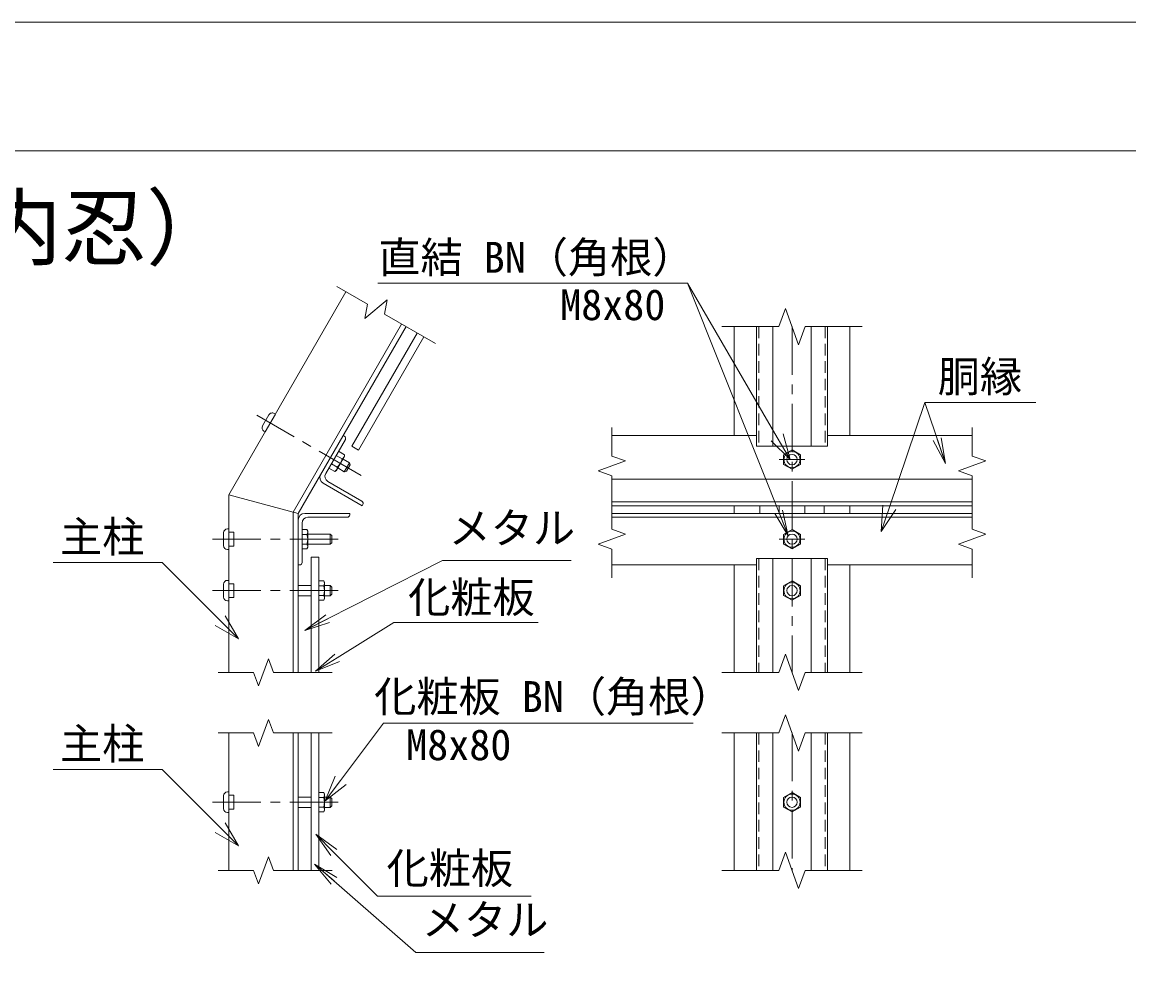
# Model space of a CAD drawing. Units: millimetres, scale not verified. Extents: x -4200 to 4200, y -2970 to 2970.
# Drawn here: x 760 to 2480, y 1505 to 2970 of the extents above; entities that cross this region are included whole.
import ezdxf
from ezdxf.enums import TextEntityAlignment as Align

# ---------------------------------------------------------------- set-up
doc = ezdxf.new("R2010")
doc.units = ezdxf.units.MM
doc.header["$LTSCALE"] = 15
doc.linetypes.add('CHAIN1', pattern=[8, 5, -1, 1, -1])
doc.linetypes.add('DASHED1', pattern=[1.8, 1.2, -0.6])
doc.layers.add('0-1_D-TTL-TXT', color=7, linetype='Continuous')
for name, color, linetype, lineweight in [('0-2_D-STR-DIM', 7, 'Continuous', 9), ('0-3_0', 7, 'Continuous', 9), ('0-4_D-STR3', 3, 'Continuous', 9), ('0-5_D-BMK', 2, 'CHAIN1', 9), ('0-6_D-STR-TXT', 7, 'Continuous', 9), ('0-7_D-STR1', 1, 'Continuous', 9), ('0-C_D-TTL', 2, 'Continuous', 9)]:
    doc.layers.add(name, color=color, linetype=linetype, lineweight=lineweight)
doc.styles.add('ＭＳ ゴシック', font='')
doc.styles.get('ＭＳ ゴシック').set_extended_font_data('MS Gothic')

# ---------------------------------------------------------------- blocks, each defined once
blk = doc.blocks.new('MLeader13')
at = {"layer": '0-3_0'}
blk.add_line((1096.14, 1690.15), (1067.85, 1718.43), dxfattribs=at)
for points in [[(1067.85, 1718.43), (977.63, 1808.65), (815.23, 1808.65), (808.03, 1808.65)], [(1075.43, 1726.01), (1096.14, 1690.15), (1060.27, 1710.85)]]:
    blk.add_lwpolyline(points, dxfattribs=at)
blk = doc.blocks.new('MLeader14')
at = {"layer": '0-3_0'}
blk.add_line((1096.14, 2011.77), (1067.85, 2040.06), dxfattribs=at)
for points in [[(1067.85, 2040.06), (977.63, 2130.27), (815.23, 2130.27), (808.03, 2130.27)], [(1075.43, 2047.64), (1096.14, 2011.77), (1060.27, 2032.48)]]:
    blk.add_lwpolyline(points, dxfattribs=at)
blk = doc.blocks.new('MLeader15')
at = {"layer": '0-3_0'}
blk.add_line((2095.1, 2178.3), (2107.9, 2216.2), dxfattribs=at)
for points in [[(2107.9, 2216.2), (2162.81, 2378.77), (2328.57, 2378.77), (2335.77, 2378.77)], [(2118.06, 2212.77), (2095.1, 2178.3), (2097.75, 2219.63)]]:
    blk.add_lwpolyline(points, dxfattribs=at)
blk = doc.blocks.new('MLeader16')
at = {"layer": '0-3_0'}
blk.add_line((1231.09, 1759.82), (1255.06, 1791.85), dxfattribs=at)
for points in [[(1255.06, 1791.85), (1321.6, 1880.74), (1795.77, 1880.74), (1802.97, 1880.74)], [(1263.64, 1785.43), (1231.09, 1759.82), (1246.48, 1798.27)]]:
    blk.add_lwpolyline(points, dxfattribs=at)
blk = doc.blocks.new('MLeader17')
at = {"layer": '0-3_0'}
blk.add_line((1953.79, 2290.21), (1933.66, 2324.77), dxfattribs=at)
for points in [[(1933.66, 2324.77), (1793.99, 2564.56), (1319.82, 2564.56), (1312.62, 2564.56)], [(1942.92, 2330.17), (1953.79, 2290.21), (1924.4, 2319.38)]]:
    blk.add_lwpolyline(points, dxfattribs=at)
blk = doc.blocks.new('_Open')
at = {"layer": '0-3_0'}
blk.add_line((-15, 2.5), (0, 0), dxfattribs=at)
blk.add_lwpolyline([(-15, -2.5), (0, 0), (-15, 0)], dxfattribs=at)
blk = doc.blocks.new('MLeader18')
at = {"layer": '0-6_D-STR-TXT'}
blk.add_line((1239.84, 1675.11), (1216.27, 1708.11), dxfattribs=at)
for points in [[(1249.27, 1684.54), (1216.27, 1708.11), (1244.55, 1679.82)], [(1244.55, 1679.82), (1312.48, 1611.9), (1543.9, 1611.9), (1551.1, 1611.9)]]:
    blk.add_lwpolyline(points, dxfattribs=at)
blk = doc.blocks.new('MLeader19')
at = {"layer": '0-3_0'}
blk.add_line((1253.23, 1976.76), (1215.74, 1961.3), dxfattribs=at)
for points in [[(1249.71, 1982.42), (1337.51, 2037.01), (1554.72, 2037.01), (1561.92, 2037.01)], [(1246.19, 1988.08), (1215.74, 1961.3), (1249.71, 1982.42)]]:
    blk.add_lwpolyline(points, dxfattribs=at)

msp = doc.modelspace()

# ---------------------------------------------------------------- linework, layer by layer
at = {"layer": '0-2_D-STR-DIM'}
for p, q in [((1296.71, 2531.67), (1248.99, 2559.22)), ((1292.81, 2509.51), (1327.28, 2538.44)), ((1296.71, 2531.67), (1292.81, 2509.51)), ((1327.28, 2538.44), (1323.37, 2516.28)), ((1402.35, 2470.68), (1323.37, 2516.28)), ((1936.05, 2496.97), (1946.31, 2525.17)), ((1946.31, 2525.17), (1966.83, 2468.78)), ((1936.05, 2496.97), (1847.57, 2496.97)), ((1966.83, 2468.78), (1977.09, 2496.97)), ((2065.57, 2496.97), (1977.09, 2496.97)), ((1676.57, 2340.4), (1676.57, 2295.79)), ((2236.57, 2340.4), (2236.57, 2295.79)), ((1655.43, 2272.71), (1697.71, 2288.1)), ((1697.71, 2288.1), (1676.57, 2295.79)), ((1676.57, 2265.01), (1655.43, 2272.71)), ((1676.57, 2265.01), (1676.57, 2182)), ((2236.57, 2265.01), (2236.57, 2182)), ((1655.43, 2158.91), (1697.71, 2174.3)), ((1697.71, 2174.3), (1676.57, 2182)), ((1676.57, 2151.22), (1655.43, 2158.91)), ((1676.57, 2151.22), (1676.57, 2106.61)), ((2236.57, 2151.22), (2236.57, 2106.61)), ((1127.47, 1938.49), (1142.86, 1980.77)), ((1142.86, 1980.77), (1150.56, 1959.63)), ((1936.05, 1959.63), (1946.31, 1987.82)), ((1946.31, 1987.82), (1966.83, 1931.44)), ((1119.77, 1959.63), (1064.66, 1959.63)), ((1119.77, 1959.63), (1127.47, 1938.49)), ((1241.75, 1959.63), (1150.56, 1959.63)), ((1936.05, 1959.63), (1847.57, 1959.63)), ((1966.83, 1931.44), (1977.09, 1959.63)), ((2065.57, 1959.63), (1977.09, 1959.63)), ((1936.05, 1865.44), (1946.31, 1893.63)), ((1946.31, 1893.63), (1966.83, 1837.25)), ((1127.47, 1844.3), (1142.86, 1886.59)), ((1142.86, 1886.59), (1150.56, 1865.44)), ((1119.77, 1865.44), (1064.66, 1865.44)), ((1119.77, 1865.44), (1127.47, 1844.3)), ((1241.75, 1865.44), (1150.56, 1865.44)), ((1936.05, 1865.44), (1847.57, 1865.44)), ((1966.83, 1837.25), (1977.09, 1865.44)), ((2065.57, 1865.44), (1977.09, 1865.44)), ((1127.47, 1630.81), (1142.86, 1673.09)), ((1142.86, 1673.09), (1150.56, 1651.95)), ((1936.05, 1651.95), (1946.31, 1680.14)), ((1946.31, 1680.14), (1966.83, 1623.76)), ((1119.77, 1651.95), (1064.66, 1651.95)), ((1119.77, 1651.95), (1127.47, 1630.81)), ((1241.75, 1651.95), (1150.56, 1651.95)), ((1936.05, 1651.95), (1847.57, 1651.95)), ((1966.83, 1623.76), (1977.09, 1651.95)), ((2065.57, 1651.95), (1977.09, 1651.95))]:
    msp.add_line(p, q, dxfattribs=at)
for points in [[(2236.57, 2265.01), (2215.43, 2272.71), (2257.71, 2288.1), (2236.57, 2295.79)], [(2236.57, 2151.22), (2215.43, 2158.91), (2257.71, 2174.3), (2236.57, 2182)]]:
    msp.add_lwpolyline(points, dxfattribs=at)
at = {"layer": '0-4_D-STR3'}
for p, q in [((1901.57, 2496.97), (1901.57, 2310.92)), ((1926.57, 2496.97), (1926.57, 2310.92)), ((1986.57, 2496.97), (1986.57, 2310.92)), ((2011.57, 2496.97), (2011.57, 2310.92)), ((1374.13, 2486.97), (1272.48, 2310.92)), ((1384.52, 2480.97), (1282.88, 2304.92)), ((1143.7, 2359.87), (1133.7, 2342.55)), ((1153.63, 2361.07), (1137.63, 2333.35)), ((1151.9, 2362.07), (1153.63, 2361.07)), ((1135.9, 2334.35), (1137.63, 2333.35)), ((1272.48, 2310.92), (1282.88, 2304.92)), ((2011.57, 2310.92), (1901.57, 2310.92)), ((1248.11, 2296.71), (1257.25, 2291.43)), ((1248.5, 2273.38), (1261, 2295.04)), ((1251.87, 2303.21), (1261, 2297.93)), ((1258.75, 2291.14), (1268.8, 2285.34)), ((1261, 2297.93), (1261, 2295.04)), ((1261, 2297.93), (1261, 2295.04)), ((1236.85, 2277.21), (1245.99, 2271.93)), ((1240.61, 2283.71), (1249.75, 2278.43)), ((1245.99, 2271.93), (1248.5, 2273.38)), ((1250.75, 2277.28), (1260.8, 2271.48)), ((1268.8, 2285.34), (1260.8, 2271.48)), ((1260.8, 2271.48), (1264.08, 2272.36)), ((1269.68, 2282.06), (1264.08, 2272.36)), ((1268.8, 2285.34), (1269.68, 2282.06)), ((1073.16, 2176.61), (1073.16, 2156.61)), ((1079.16, 2182.61), (1081.16, 2182.61)), ((1081.16, 2182.61), (1081.16, 2150.61)), ((1081.16, 2177.41), (1089.16, 2177.41)), ((1089.16, 2177.41), (1089.16, 2155.81)), ((1195.16, 2181.62), (1202.72, 2181.62)), ((1195.16, 2181.62), (1195.16, 2151.6)), ((1195.16, 2174.11), (1202.72, 2174.11)), ((1202.72, 2181.62), (1204.17, 2179.11)), ((1204.17, 2154.11), (1204.17, 2179.11)), ((1204.17, 2174.61), (1238.76, 2174.61)), ((1238.76, 2174.61), (1241.16, 2172.21)), ((1238.76, 2174.61), (1238.76, 2158.61)), ((1241.16, 2172.21), (1241.16, 2161.01)), ((1079.16, 2150.61), (1081.16, 2150.61)), ((1081.16, 2155.81), (1089.16, 2155.81)), ((1195.16, 2159.1), (1202.72, 2159.1)), ((1195.16, 2151.6), (1202.72, 2151.6)), ((1202.72, 2151.6), (1204.17, 2154.11)), ((1204.17, 2158.61), (1238.76, 2158.61)), ((1238.76, 2158.61), (1241.16, 2161.01)), ((1209.16, 2138.61), (1209.16, 1959.63)), ((1209.16, 2138.61), (1221.16, 2138.61)), ((1221.16, 2138.61), (1221.16, 1959.63)), ((1901.57, 2136.61), (1901.57, 1959.63)), ((2011.57, 2136.61), (1901.57, 2136.61)), ((1926.57, 2136.61), (1926.57, 1959.63)), ((1986.57, 2136.61), (1986.57, 1959.63)), ((2011.57, 2136.61), (2011.57, 1959.63)), ((1079.16, 2102.61), (1081.16, 2102.61)), ((1081.16, 2102.61), (1081.16, 2070.61)), ((1221.16, 2101.62), (1228.71, 2101.62)), ((1221.16, 2101.62), (1221.16, 2071.6)), ((1228.71, 2101.62), (1230.16, 2099.11)), ((1230.16, 2074.11), (1230.16, 2099.11)), ((1073.16, 2096.61), (1073.16, 2076.61)), ((1081.16, 2097.41), (1089.16, 2097.41)), ((1089.16, 2097.41), (1089.16, 2075.81)), ((1189.16, 2094.61), (1209.16, 2094.61)), ((1221.16, 2094.11), (1228.71, 2094.11)), ((1230.16, 2094.61), (1238.76, 2094.61)), ((1238.76, 2094.61), (1241.16, 2092.21)), ((1238.76, 2094.61), (1238.76, 2078.61)), ((1241.16, 2092.21), (1241.16, 2081.01)), ((1079.16, 2070.61), (1081.16, 2070.61)), ((1081.16, 2075.81), (1089.16, 2075.81)), ((1189.16, 2078.61), (1209.16, 2078.61)), ((1221.16, 2079.1), (1228.71, 2079.1)), ((1221.16, 2071.6), (1228.71, 2071.6)), ((1228.71, 2071.6), (1230.16, 2074.11)), ((1230.16, 2078.61), (1238.76, 2078.61)), ((1238.76, 2078.61), (1241.16, 2081.01)), ((1209.16, 1865.44), (1209.16, 1651.95)), ((1221.16, 1865.44), (1221.16, 1651.95)), ((1901.57, 1865.44), (1901.57, 1651.95)), ((1926.57, 1865.44), (1926.57, 1651.95)), ((1986.57, 1865.44), (1986.57, 1651.95)), ((2011.57, 1865.44), (2011.57, 1651.95)), ((1079.16, 1773.89), (1081.16, 1773.89)), ((1081.16, 1773.89), (1081.16, 1741.89)), ((1221.16, 1772.9), (1228.71, 1772.9)), ((1228.71, 1772.9), (1230.16, 1770.39)), ((1073.16, 1767.89), (1073.16, 1747.89)), ((1081.16, 1768.69), (1089.16, 1768.69)), ((1089.16, 1768.69), (1089.16, 1747.09)), ((1189.16, 1765.89), (1209.16, 1765.89)), ((1221.16, 1765.4), (1228.71, 1765.4)), ((1230.16, 1745.39), (1230.16, 1770.39)), ((1230.16, 1765.89), (1238.76, 1765.89)), ((1238.76, 1765.89), (1241.16, 1763.49)), ((1238.76, 1765.89), (1238.76, 1749.89)), ((1241.16, 1763.49), (1241.16, 1752.29)), ((1079.16, 1741.89), (1081.16, 1741.89)), ((1081.16, 1747.09), (1089.16, 1747.09)), ((1189.16, 1749.89), (1209.16, 1749.89)), ((1221.16, 1750.38), (1228.71, 1750.38)), ((1221.16, 1742.88), (1228.71, 1742.88)), ((1228.71, 1742.88), (1230.16, 1745.39)), ((1230.16, 1749.89), (1238.76, 1749.89)), ((1238.76, 1749.89), (1241.16, 1752.29))]:
    msp.add_line(p, q, dxfattribs=at)
at = {"layer": '0-4_D-STR3', "linetype": 'DASHED1'}
for p, q in [((1904.77, 2496.97), (1904.77, 2310.92)), ((2008.37, 2496.97), (2008.37, 2310.92)), ((1904.77, 2136.61), (1904.77, 1959.63)), ((2008.37, 2136.61), (2008.37, 1959.63)), ((1904.77, 1865.44), (1904.77, 1651.95)), ((2008.37, 1865.44), (2008.37, 1651.95))]:
    msp.add_line(p, q, dxfattribs=at)
at = {"layer": '0-4_D-STR3'}
for points in [[(1969.57, 2297.72), (1956.57, 2305.22), (1943.57, 2297.72), (1943.57, 2282.71), (1956.57, 2275.2), (1969.57, 2282.71)], [(1969.57, 2174.11), (1956.57, 2181.62), (1943.57, 2174.11), (1943.57, 2159.1), (1956.57, 2151.6), (1969.57, 2159.1)], [(1969.57, 2094.11), (1956.57, 2101.62), (1943.57, 2094.11), (1943.57, 2079.1), (1956.57, 2071.6), (1969.57, 2079.1)], [(1969.57, 1765.4), (1956.57, 1772.9), (1943.57, 1765.4), (1943.57, 1750.38), (1956.57, 1742.88), (1969.57, 1750.38)]]:
    msp.add_lwpolyline(points, close=True, dxfattribs=at)
for centre, radius in [((1956.57, 2290.21), 12.5), ((1956.57, 2290.21), 8), ((1956.57, 2166.61), 12.5), ((1956.57, 2166.61), 8), ((1956.57, 2086.61), 12.5), ((1956.57, 2086.61), 8), ((1956.57, 1757.89), 12.5), ((1956.57, 1757.89), 8)]:
    msp.add_circle(centre, radius, dxfattribs=at)
for centre, radius, start, end in [((1148.9, 2356.87), 6, 60, 150), ((1138.9, 2339.55), 6, 150, 240), ((1232.99, 2296.77), 24.84, 312.4121, 347.5879), ((1254.38, 2297.43), 6.64, 295.61586, 4.38414), ((1243.12, 2277.93), 6.64, 295.61585, 4.38416), ((1079.16, 2176.61), 6, 90, 180), ((1197.23, 2177.87), 6.64, 325.61586, 34.38414), ((1179.04, 2166.61), 24.84, 342.4121, 17.5879), ((1079.16, 2156.61), 6, 180, 270), ((1197.23, 2155.35), 6.64, 325.61585, 34.38416), ((1079.16, 2096.61), 6, 90, 180), ((1223.23, 2097.87), 6.64, 325.61586, 34.38414), ((1205.04, 2086.61), 24.84, 342.4121, 17.5879), ((1079.16, 2076.61), 6, 180, 270), ((1223.23, 2075.35), 6.64, 325.61585, 34.38416), ((1079.16, 1767.89), 6, 90, 180), ((1223.23, 1769.15), 6.64, 325.61586, 34.38414), ((1205.04, 1757.89), 24.84, 342.4121, 17.5879), ((1079.16, 1747.89), 6, 180, 270), ((1223.23, 1746.63), 6.64, 325.61585, 34.38416)]:
    msp.add_arc(centre, radius, start, end, dxfattribs=at)
at = {"layer": '0-5_D-BMK'}
for p, q in [((1956.57, 2496.97), (1956.57, 1959.63)), ((1286.83, 2265.69), (1124.85, 2359.21)), ((1976.57, 2290.21), (1936.57, 2290.21)), ((1251.16, 2166.61), (1045.16, 2166.61)), ((1976.57, 2166.61), (1936.57, 2166.61)), ((1251.16, 2086.61), (1045.16, 2086.61)), ((1956.57, 1865.44), (1956.57, 1651.95)), ((1251.16, 1757.89), (1045.16, 1757.89))]:
    msp.add_line(p, q, dxfattribs=at)
at = {"layer": '0-6_D-STR-TXT'}
for p, q in [((1793.99, 2564.56), (1949.94, 2173.88)), ((2162.81, 2378.77), (2194.62, 2286.22))]:
    msp.add_line(p, q, dxfattribs=at)
for points in [[(1613.12, 2133.39), (1413.47, 2133.39), (1201.05, 2025.83)], [(1571.61, 1524.58), (1371.96, 1524.58), (1215.96, 1660.43)]]:
    msp.add_lwpolyline(points, dxfattribs=at)
at = {"layer": '0-7_D-STR1'}
for p, q in [((1081.16, 2235.55), (1263.28, 2550.97)), ((1181.16, 2208.75), (1349.88, 2500.97)), ((1189.16, 2206.61), (1356.81, 2496.97)), ((1866.57, 2327.85), (1866.57, 2496.97)), ((2046.57, 2327.85), (2046.57, 2496.97)), ((1224.16, 2267.23), (1259.16, 2327.85)), ((1260.9, 2326.85), (1259.16, 2327.85)), ((1676.57, 2327.85), (1901.57, 2327.85)), ((2011.57, 2327.85), (2236.57, 2327.85)), ((1231.86, 2268.56), (1262.36, 2321.39)), ((1288.45, 2218.57), (1227.82, 2253.57)), ((1287.98, 2225.77), (1235.15, 2256.27)), ((1676.57, 2259.64), (2236.57, 2259.64)), ((1081.16, 1959.63), (1081.16, 2235.55)), ((1189.16, 2206.61), (1081.16, 2235.55)), ((1289.45, 2220.3), (1288.45, 2218.57)), ((1676.57, 2224.57), (2236.57, 2224.57)), ((1181.16, 1959.63), (1181.16, 2208.75)), ((1189.16, 1959.63), (1189.16, 2206.61)), ((1269.16, 2206.61), (1199.16, 2206.61)), ((1269.16, 2204.61), (1269.16, 2206.61)), ((1676.57, 2218.57), (2236.57, 2218.57)), ((1676.57, 2206.61), (2236.57, 2206.61)), ((1866.57, 2206.61), (1866.57, 2218.57)), ((1906.57, 2206.61), (1906.57, 2218.57)), ((1936.57, 2218.57), (1936.57, 2206.61)), ((1976.57, 2218.57), (1976.57, 2206.61)), ((2006.57, 2206.61), (2006.57, 2218.57)), ((2046.57, 2206.61), (2046.57, 2218.57)), ((1189.16, 2196.61), (1189.16, 2126.61)), ((1195.16, 2191.61), (1195.16, 2130.61)), ((1265.16, 2200.61), (1204.16, 2200.61)), ((1676.57, 2200.61), (2236.57, 2200.61)), ((1191.16, 2126.61), (1189.16, 2126.61)), ((1676.57, 2126.61), (1901.57, 2126.61)), ((1866.57, 1959.63), (1866.57, 2126.61)), ((2236.57, 2126.61), (2011.57, 2126.61)), ((2046.57, 1959.63), (2046.57, 2126.61)), ((1081.16, 1651.95), (1081.16, 1865.44)), ((1181.16, 1651.95), (1181.16, 1865.44)), ((1189.16, 1651.95), (1189.16, 1865.44)), ((1866.57, 1651.95), (1866.57, 1865.44)), ((2046.57, 1651.95), (2046.57, 1865.44))]:
    msp.add_line(p, q, dxfattribs=at)
for centre, radius, start, end in [((1258.9, 2323.39), 4, 330, 60), ((1232.82, 2262.23), 10, 150, 240), ((1239.65, 2264.06), 9, 150, 240), ((1285.98, 2222.3), 4, 330, 60), ((1199.16, 2196.61), 10, 90, 180), ((1265.16, 2204.61), 4, 270, 0), ((1204.16, 2191.61), 9, 90, 180), ((1191.16, 2130.61), 4, 270, 0)]:
    msp.add_arc(centre, radius, start, end, dxfattribs=at)
at = {"layer": '0-C_D-TTL', "color": 7}
msp.add_lwpolyline([(-4199.79, -2969.94), (4200.21, -2969.94), (4200.21, 2970.06), (-4199.79, 2970.06)], close=True, dxfattribs=at)
at = {"layer": '0-C_D-TTL'}
msp.add_lwpolyline([(-3899.79, 2770.06), (3900.21, 2770.06), (3900.21, -2769.94), (-3899.79, -2769.94)], close=True, dxfattribs=at)

# ---------------------------------------------------------------- block references
at = {"layer": '0-3_0'}
for name in ['MLeader17', 'MLeader15', 'MLeader14', 'MLeader19', 'MLeader16', 'MLeader13']:
    msp.add_blockref(name, (0, 0), dxfattribs=at)
at = {"layer": '0-6_D-STR-TXT', "xscale": 2.666667, "yscale": 2.666667}
for p, rotation in [((2195.27, 2284.33), 288.96709), ((1950.68, 2172.03), 291.76086), ((1199.26, 2024.94), 206.64009), ((1214.45, 1661.74), 139.30919)]:
    msp.add_blockref('_Open', p, dxfattribs=dict(at, rotation=rotation))
at = {"layer": '0-6_D-STR-TXT'}
msp.add_blockref('MLeader18', (0, 0), dxfattribs=at)

# ---------------------------------------------------------------- texts
at = {"layer": '0-1_D-TTL-TXT', "style": 'ＭＳ ゴシック'}
msp.add_text('ＸＦ－１型Ｈ１８００（内忍）', height=96.22, dxfattribs=at).set_placement((-753.3, 2573.79), align=Align.BOTTOM_LEFT)
at = {"layer": '0-6_D-STR-TXT', "style": 'ＭＳ ゴシック'}
for s, p in [('直結 BN（角根）', (1313.63, 2566.12)), ('M8x80', (1596.23, 2492.61)), ('胴縁', (2183.12, 2381)), ('メタル', (1422.82, 2145.56)), ('主柱', (818.92, 2131.93)), ('化粧板', (1359.93, 2037.75)), ('化粧板 BN（角根）', (1307.23, 1883.55)), ('主柱', (818.92, 1810.3)), ('M8x80', (1356.92, 1808.79)), ('化粧板', (1326.48, 1616.68)), ('メタル', (1381.31, 1536.75))]:
    msp.add_text(s, height=48.06, dxfattribs=at).set_placement(p, align=Align.BOTTOM_LEFT)

doc.saveas('drawing.dxf')
